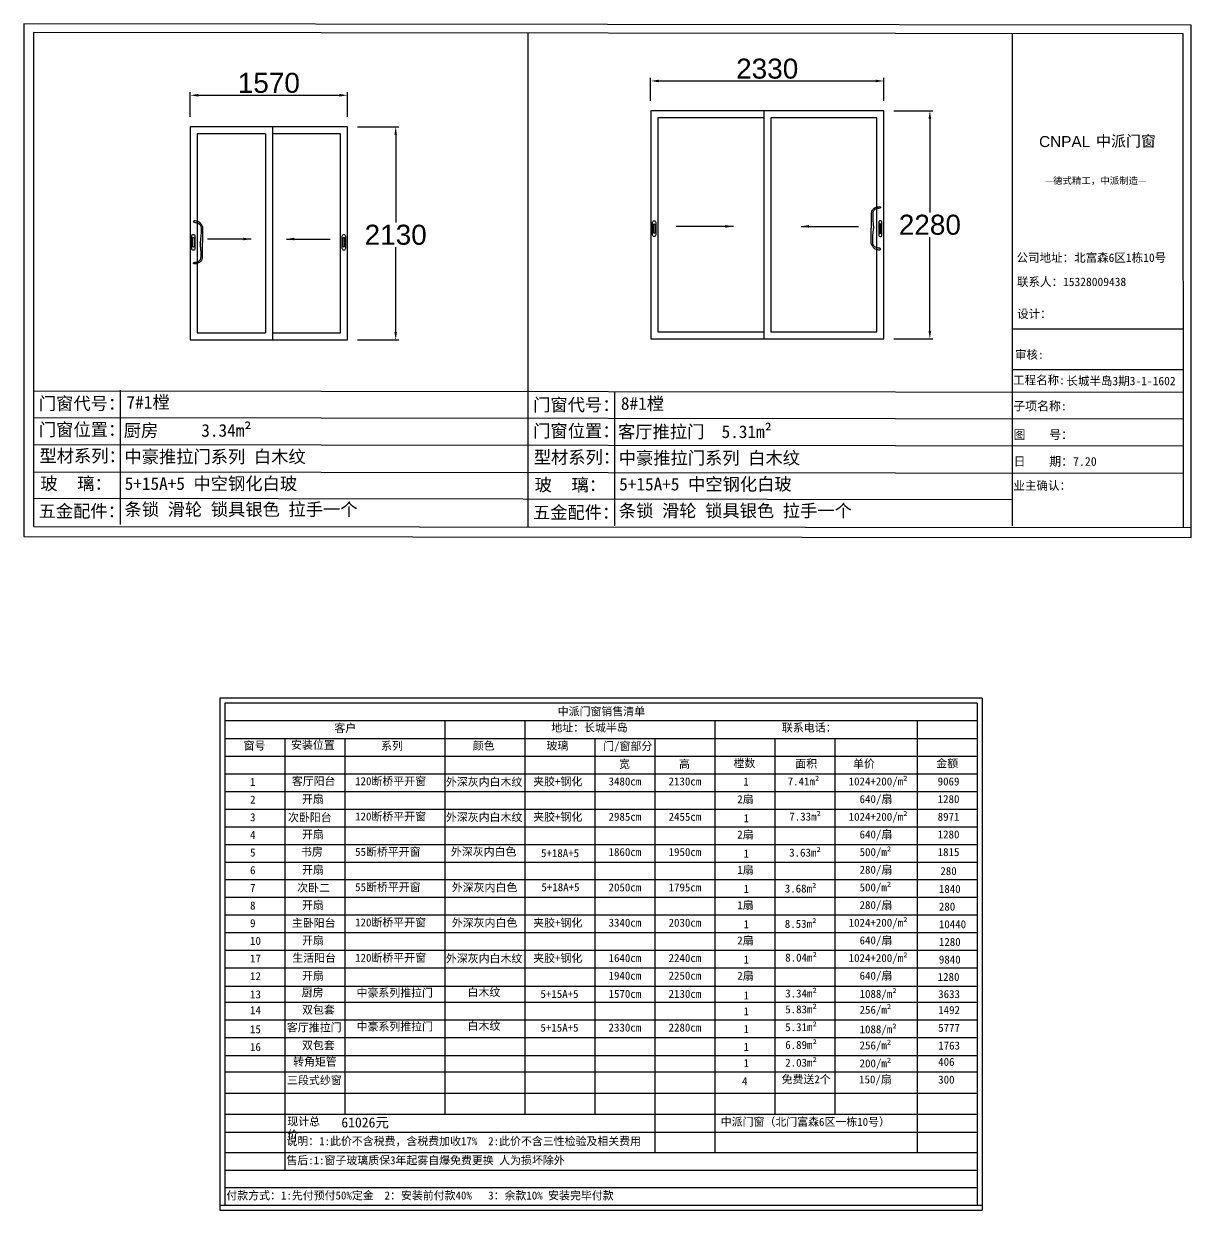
# Model space of a CAD drawing. Header units: inches. Extents: x -138455 to 599497, y -747149 to 13167.
# Drawn here: x 281798 to 293469, y -259828 to -247970 of the extents above; entities that cross this region are included whole.
import ezdxf

# ---------------------------------------------------------------- set-up
doc = ezdxf.new("R2010")
doc.units = ezdxf.units.IN
doc.header["$MEASUREMENT"] = 0
doc.header["$PDMODE"] = 35
doc.header["$PDSIZE"] = -3
doc.layers.add('0 @ 1', color=7, linetype='Continuous')
doc.styles.add('Annotative', font='arialbd.ttf')
doc.styles.add('MtXpl_', font='')
doc.styles.get("Standard").update_dxf_attribs({"font": 'arial.ttf'})
doc.styles.get('MtXpl_').set_extended_font_data('SimSun')
doc.dimstyles.get("Standard").update_dxf_attribs({"dimtxt": 80, "dimasz": 70, "dimexe": 40, "dimexo": 80, "dimgap": 0, "dimtad": 1, "dimtih": 1, "dimtoh": 1, "dimdec": 0, "dimzin": 0, "dimdsep": 46, "dimtxsty": 'Standard', "dimcen": 0.09, "dimadec": 0, "dimazin": 0, "dimtfac": 1, "dimtdec": 0, "dimtofl": 0, "dimtmove": 0, "dimatfit": 3, "dimfxl": 0, "dimtolj": 1, "dimtzin": 0, "dimarcsym": 0})

# ---------------------------------------------------------------- blocks, each defined once
blk = doc.blocks.new('*D945')
at = {"color": 0, "lineweight": -2, "transparency": 16777216}
for p, q in [((283463, -248900), (283463, -248655)), ((285033, -248900), (285033, -248655)), ((283543, -248685), (284953, -248685))]:
    blk.add_line(p, q, dxfattribs=at)
at = {"color": 0, "transparency": 16777216}
for points in [[(283543, -248671), (283543, -248698), (283463, -248685)], [(284953, -248671), (284953, -248698), (285033, -248685)]]:
    blk.add_solid(points, dxfattribs=at)
at = {"layer": 'Defpoints', "color": 0, "transparency": 16777216}
for p in [(285033, -248685), (283463, -249000), (285033, -249000)]:
    blk.add_point(p, dxfattribs=at)
at = {"color": 0, "transparency": 16777216, "insert": (284248, -248562), "char_height": 200, "attachment_point": 5}
blk.add_mtext('\\A1;1570', dxfattribs=at)
blk = doc.blocks.new('*D946')
at = {"color": 0, "lineweight": -2, "transparency": 16777216}
for p, q in [((285133, -249000), (285546, -249000)), ((285516, -249080), (285516, -249958)), ((285516, -251050), (285516, -250202)), ((285133, -251130), (285546, -251130))]:
    blk.add_line(p, q, dxfattribs=at)
at = {"color": 0, "transparency": 16777216}
for points in [[(285503, -249080), (285529, -249080), (285516, -249000)], [(285503, -251050), (285529, -251050), (285516, -251130)]]:
    blk.add_solid(points, dxfattribs=at)
at = {"layer": 'Defpoints', "color": 0, "transparency": 16777216}
for p in [(285033, -249000), (285033, -251130), (285516, -251130)]:
    blk.add_point(p, dxfattribs=at)
at = {"color": 0, "transparency": 16777216, "insert": (285516, -250080), "char_height": 200, "attachment_point": 5}
blk.add_mtext('\\A1;2130', dxfattribs=at)
blk = doc.blocks.new('*D947')
at = {"color": 0, "lineweight": -2, "transparency": 16777216}
for p, q in [((288065, -248740), (288065, -248512)), ((290395, -248740), (290395, -248512)), ((288145, -248542), (290315, -248542))]:
    blk.add_line(p, q, dxfattribs=at)
at = {"color": 0, "transparency": 16777216}
for points in [[(288145, -248529), (288145, -248555), (288065, -248542)], [(290315, -248529), (290315, -248555), (290395, -248542)]]:
    blk.add_solid(points, dxfattribs=at)
at = {"layer": 'Defpoints', "color": 0, "transparency": 16777216}
for p in [(290395, -248542), (288065, -248840), (290395, -248840)]:
    blk.add_point(p, dxfattribs=at)
at = {"color": 0, "transparency": 16777216, "insert": (289230, -248420), "char_height": 200, "attachment_point": 5}
blk.add_mtext('\\A1;2330', dxfattribs=at)
blk = doc.blocks.new('*D948')
at = {"color": 0, "lineweight": -2, "transparency": 16777216}
for p, q in [((290495, -248840), (290886, -248840)), ((290856, -248920), (290856, -249858)), ((290856, -251040), (290856, -250102)), ((290495, -251120), (290886, -251120))]:
    blk.add_line(p, q, dxfattribs=at)
at = {"color": 0, "transparency": 16777216}
for points in [[(290843, -248920), (290869, -248920), (290856, -248840)], [(290843, -251040), (290869, -251040), (290856, -251120)]]:
    blk.add_solid(points, dxfattribs=at)
at = {"layer": 'Defpoints', "color": 0, "transparency": 16777216}
for p in [(290395, -248840), (290395, -251120), (290856, -251120)]:
    blk.add_point(p, dxfattribs=at)
at = {"color": 0, "transparency": 16777216, "insert": (290856, -249980), "char_height": 200, "attachment_point": 5}
blk.add_mtext('\\A1;2280', dxfattribs=at)
blk = doc.blocks.new('123z')
at = {"color": 0}
for points in [[(94078.4, 52755), (94078.4, 52755, 0.414214), (94088.4, 52765), (94088.4, 52845, 0.414214), (94078.4, 52855), (94078.4, 52855, 0.414214), (94068.4, 52845), (94068.4, 52765, 0.414214)], [(94078.4, 52775), (94078.4, 52775, 0.414214), (94083.4, 52780), (94083.4, 52830, 0.414214), (94078.4, 52835), (94078.4, 52835, 0.414214), (94073.4, 52830), (94073.4, 52780, 0.414214)]]:
    blk.add_lwpolyline(points, format="xyb", close=True, dxfattribs=at)
blk = doc.blocks.new('123hhh')
for centre, radius, start, end in [((280706.3, -83231.5), 10, 16.4502, 30.1514), ((280724, -83285), 15, 176.7622, 183.2378), ((280706.3, -83338.5), 10, 329.8486, 343.5498)]:
    blk.add_arc(centre, radius, start, end)
for points, knots in [([(280691.5, -83211), (280688.9, -83210.6), (280685.3, -83210.1), (280685, -83215), (280689.9, -83216.5), (280695.6, -83216.9), (280703.8, -83219.4), (280710.5, -83226.2), (280712.5, -83239.1), (280711.7, -83253.6), (280710.7, -83267.6), (280709.5, -83277.4), (280709.2, -83282.1), (280709.1, -83284.2)], [0, 0, 0, 0, 6.082763, 8.582763, 11.318747, 19.461781, 26.725965, 36.438119, 46.233865, 64.642794, 80.276332, 88.205882, 94.390611, 94.390611, 94.390611, 94.390611]), ([(280714.9, -83226.5), (280712.4, -83222.1), (280706.8, -83213.8), (280697, -83212), (280691.5, -83211)], [0.93741, 0.93741, 0.93741, 0.93741, 13.606526, 29.417915, 29.417915, 29.417915, 29.417915]), ([(280715.8, -83228.7), (280716.2, -83230), (280717.4, -83234.2), (280716.8, -83248.6), (280716.7, -83266), (280716.7, -83280.5), (280716.7, -83285)], [1.197256, 1.197256, 1.197256, 1.197256, 5.358743, 14.155697, 44.084834, 57.684594, 57.684594, 57.684594, 57.684594]), ([(280691.5, -83359), (280688.9, -83359.4), (280685.3, -83359.9), (280685, -83355), (280689.9, -83353.5), (280695.6, -83353.1), (280703.8, -83350.6), (280710.5, -83343.8), (280712.5, -83330.9), (280711.7, -83316.4), (280710.7, -83302.4), (280709.5, -83292.6), (280709.2, -83287.9), (280709.1, -83285.8)], [0, 0, 0, 0, 6.082763, 8.582763, 11.318747, 19.461781, 26.725965, 36.438119, 46.233865, 64.642794, 80.276332, 88.205882, 94.390611, 94.390611, 94.390611, 94.390611]), ([(280715.8, -83341.3), (280716.2, -83340), (280717.4, -83335.8), (280716.8, -83321.4), (280716.7, -83304), (280716.7, -83289.5), (280716.7, -83285)], [1.197256, 1.197256, 1.197256, 1.197256, 5.358743, 14.155697, 44.084834, 57.684594, 57.684594, 57.684594, 57.684594]), ([(280714.9, -83343.5), (280712.4, -83347.9), (280706.8, -83356.2), (280697, -83358), (280691.5, -83359)], [0.93741, 0.93741, 0.93741, 0.93741, 13.606526, 29.417915, 29.417915, 29.417915, 29.417915])]:
    blk.add_open_spline(points, degree=3, knots=knots)

msp = doc.modelspace()

# ---------------------------------------------------------------- linework, layer by layer
for p, q in [((293469.2, -247983.2), (281797.8, -247970)), ((281797.8, -247970), (281797.8, -253095.5)), ((281897.7, -252995.6), (281897.8, -248054.1)), ((281897.8, -248054.1), (293385.3, -248067.2)), ((293469.2, -253105), (293469.2, -247983.2)), ((286839.3, -252995.1), (286839.4, -248067.2)), ((286839.4, -252999.6), (286839.4, -248067.2)), ((291678.7, -248067.2), (291678.6, -252988.1)), ((293385.3, -248067.2), (293387.2, -253004.9)), ((289195.4, -248840), (289195.4, -251120)), ((284283.1, -249000.3), (284283.1, -251130.3)), ((289265.4, -248910), (289265.4, -251050)), ((284213.1, -249070.3), (284213.1, -251060.3)), ((291678.7, -251019.5), (293385.3, -251019.5)), ((291678.6, -251425.9), (293385.2, -251425.9)), ((281897.7, -251638.6), (293385.2, -251651.8)), ((282762.5, -251632), (282762.9, -252973.2)), ((287704.1, -251645.2), (287704.5, -252986.5)), ((281897.7, -251906), (293385.2, -251919.3)), ((281897.7, -252175.4), (293385.2, -252188.6)), ((281897.7, -252446.7), (293385.2, -252460)), ((281897.7, -252711.7), (291678.6, -252724.9)), ((281897.7, -252995.6), (293469.2, -253005)), ((281797.8, -253095.5), (293469.2, -253105)), ((291380.4, -254709.5), (283757.3, -254709.5)), ((283757.3, -254709.5), (283757.3, -259827.7)), ((291330.4, -254759.5), (283807.3, -254759.5)), ((283807.3, -254759.5), (283807.3, -259777.7)), ((291330.4, -254759.5), (291330.4, -259777.7)), ((291380.4, -254709.5), (291380.4, -259827.7)), ((291330.4, -254935.5), (283807.3, -254935.5)), ((286007.3, -254935.5), (286007.3, -256700.2)), ((286807.3, -254935.5), (286807.3, -257229.6)), ((288707.3, -254935.5), (288707.3, -258280.1)), ((290730.4, -254935.5), (290730.4, -256700.2)), ((283807.3, -255112), (291330.4, -255112)), ((284407.3, -255112), (284407.3, -256700.2)), ((285007.3, -255112), (285007.3, -256700.2)), ((287507.3, -255112), (287507.3, -257229.6)), ((288107.3, -255112), (288107.3, -258280.1)), ((289307.3, -255112), (289307.3, -258280.1)), ((289907.3, -255112), (289907.3, -256700.2)), ((283807.3, -255288.4), (291330.4, -255288.4)), ((283807.3, -255464.9), (291330.4, -255464.9)), ((283807.3, -255641.4), (291330.4, -255641.4)), ((283807.3, -255817.8), (291330.4, -255817.8)), ((283807.3, -255994.3), (291330.4, -255994.3)), ((283807.3, -256170.8), (291330.4, -256170.8)), ((283807.3, -256347.3), (291330.4, -256347.3)), ((283807.3, -256523.7), (291330.4, -256523.7)), ((283807.3, -256700.2), (291330.4, -256700.2)), ((284407.3, -256700.2), (284407.3, -257406.1)), ((285007.3, -256700.2), (285007.3, -257229.6)), ((286007.3, -256700.2), (286007.3, -257229.6)), ((289907.3, -256700.2), (289907.3, -258280.1)), ((290730.4, -256700.2), (290730.4, -258280.1)), ((283807.3, -256876.7), (291330.4, -256876.7)), ((283807.3, -257053.1), (291330.4, -257053.1)), ((283807.3, -257229.6), (291330.4, -257229.6)), ((285007.3, -257229.6), (285007.3, -258472.1)), ((286007.3, -257229.6), (286007.3, -258280.1)), ((286807.3, -257229.6), (286807.3, -258280.1)), ((287507.3, -257229.6), (287507.3, -258280.1)), ((283807.3, -257406.1), (291330.4, -257406.1)), ((284407.3, -257406.1), (284407.3, -258280.1)), ((283807.3, -257587.9), (291330.4, -257587.9)), ((283807.3, -257747), (291330.4, -257747)), ((283807.3, -257924.7), (291330.4, -257924.7)), ((283807.3, -258102.3), (291330.4, -258102.3)), ((283807.3, -258280.1), (291330.4, -258280.1)), ((284407.3, -258280.1), (284407.3, -259425.7)), ((286007.3, -258280.1), (286007.3, -258867.9)), ((286807.3, -258280.1), (286807.3, -258867.9)), ((287507.3, -258280.1), (287507.3, -258867.9)), ((288107.3, -258280.1), (288107.3, -259249.7)), ((288707.3, -258280.1), (288707.3, -259249.7)), ((289307.3, -258280.1), (289307.3, -258867.9)), ((289907.3, -258280.1), (289907.3, -258867.9)), ((290730.4, -258280.1), (290730.4, -259249.7)), ((283807.3, -258443.6), (291330.4, -258443.6)), ((285007.3, -258472.1), (285007.3, -258867.9)), ((283807.3, -258658.2), (291330.4, -258658.2)), ((283807.3, -258867.9), (291330.4, -258867.9)), ((283807.3, -259048.8), (291330.4, -259048.8)), ((283807.3, -259249.7), (291330.4, -259249.7)), ((283807.3, -259425.7), (291330.4, -259425.7)), ((283807.3, -259601.7), (291330.4, -259601.7)), ((283757.3, -259777.7), (291380.4, -259777.7)), ((283757.3, -259827.7), (291380.4, -259827.7))]:
    msp.add_line(p, q)
for points in [[(288065.4, -251120), (290395.4, -251120), (290395.4, -248840), (288065.4, -248840)], [(283463.1, -251130.3), (285033.1, -251130.3), (285033.1, -249000.3), (283463.1, -249000.3)]]:
    msp.add_lwpolyline(points, close=True)
for points in [[(289195.4, -248910), (288135.4, -248910), (288135.4, -251050), (289195.4, -251050)], [(289265.4, -251050), (290325.4, -251050), (290325.4, -248910), (289265.4, -248910)], [(284213.1, -249070.3), (283533.1, -249070.3), (283533.1, -251060.3), (284213.1, -251060.3)], [(284283.1, -251060.3), (284963.1, -251060.3), (284963.1, -249070.3), (284283.1, -249070.3)]]:
    msp.add_lwpolyline(points)

# ---------------------------------------------------------------- block references
for name, p, xscale, yscale, zscale in [('123hhh', (1104990.9, -8296.6), -2.902285752774178, 2.902285752774178, 2.902285752774178), ('123hhh', (-531135.2, -8438.4), 2.902285752774178, 2.902285752774178, 2.902285752774178), ('123z', (142438, -333045.2), 1.572335281298116, 1.572335281298116, 1.572335281298116)]:
    msp.add_blockref(name, p, dxfattribs=dict(xscale=xscale, yscale=yscale, zscale=zscale))
at = {"xscale": -1.572335281298116, "yscale": 1.572335281298116, "zscale": 1.572335281298116, "rotation": 359.999999999987}
for p in [(436022.9, -333045.2), (431416.9, -333181.6), (432920.6, -333181.6)]:
    msp.add_blockref('123z', p, dxfattribs=at)

# ---------------------------------------------------------------- texts
msp.add_text('CNPAL', height=109.66).set_placement((291948, -249202.5))
at = {"style": 'MtXpl_'}
for s, height, p in [('中派门窗', 109.66, (292517.4, -249197.9)), ('—德式精工，中派制造—', 67.485, (292005.4, -249572.1)), ('公司地址：北富森6区1栋10号', 84.356, (291722.6, -250350.3)), ('联系人：15328009438', 84.356, (291727.2, -250591.5)), ('设计：', 84.36, (291727.3, -250911.6)), ('审核:', 84.36, (291706.6, -251318.7)), ('工程名称:', 84.36, (291688.2, -251574)), ('长城半岛3期3-1-1602', 84.356, (292220.8, -251582.3)), ('子项名称:', 87.17, (291690.3, -251834.6)), ('图    号：', 87.17, (291692.8, -252120.5)), ('日    期：7.20', 87.169, (291693.1, -252387.6)), ('业主确认：', 84.36, (291691.8, -252628))]:
    msp.add_text(s, height=height, dxfattribs=at).set_placement(p)
at = {"layer": '0 @ 1', "style": 'Annotative'}
for s, p in [('门窗代号：', (281949.4, -251828.1)), ('门窗代号：', (286891, -251841.4)), ('门窗位置：', (281949.4, -252088.8)), ('门窗位置：', (286891, -252102)), ('型材系列：', (281954.7, -252352.1)), ('型材系列：', (286896.3, -252365.4)), ('玻    璃：', (281963.6, -252628.2)), ('玻    璃：', (286905.2, -252641.5)), ('五金配件：', (281946.3, -252903.3)), ('五金配件：', (286887.9, -252916.6))]:
    msp.add_text(s, height=126.53, dxfattribs=at).set_placement(p)
at = {"layer": '0 @ 1', "attachment_point": 1, "style": 'Annotative'}
for s, width, insert, char_height in [('{\\fSimSun|b1|i0|c134|p2;7#1樘}', 4396.385, (282825.6, -251688.7), 126.534), ('{\\fSimSun|b1|i0|c134|p2;8#1樘}', 4396.385, (287767.2, -251701.9), 126.534), ('{\\fSimSun|b1|i0|c134|p2;厨房     3.34m²}', 4396.385, (282797.3, -251970.6), 126.534), ('{\\fSimSun|b1|i0|c134|p2;客厅推拉门  5.31m²}', 4396.385, (287738.9, -251983.8), 126.534), ('{\\fSimSun|b1|i0|c134|p2;中豪推拉门系列 白木纹}', 4396.385, (282804.6, -252233.3), 126.534), ('{\\fSimSun|b1|i0|c134|p2;中豪推拉门系列 白木纹}', 4396.385, (287746.2, -252246.5), 126.534), ('{\\fSimSun|b1|i0|c134|p2;5+15A+5 中空钢化白玻 }', 6587.2, (282806.8, -252502.3), 126.534), ('{\\fSimSun|b1|i0|c134|p2;5+15A+5 中空钢化白玻 }', 6587.2, (287750.3, -252508), 126.534), ('{\\fSimSun|b1|i0|c134|p2;条锁 滑轮 锁具银色 拉手一个}', 5156.596, (282805.5, -252760.1), 126.534), ('{\\fSimSun|b1|i0|c134|p2;条锁 滑轮 锁具银色 拉手一个}', 5156.596, (287747.1, -252773.4), 126.534), ('{\\fSimSun|b1|i0|c134|p2;中派门窗销售清单}', 1381.442, (287136, -254802.1), 80), ('{\\fSimSun|b1|i0|c134|p2;客户}', 485.592, (284903.5, -254968.8), 80), ('{\\fSimSun|b1|i0|c134|p2;地址：长城半岛}', 1564.514, (287071.8, -254964.5), 80), ('{\\fSimSun|b1|i0|c134|p2;联系电话：}', 603.897, (289377.4, -254964.8), 80), ('{\\fSimSun|b1|i0|c134|p2;窗号}', 485.592, (283996, -255144.5), 80), ('{\\fSimSun|b1|i0|c134|p2;安装位置}', 485.592, (284469.9, -255137.4), 80), ('{\\fSimSun|b1|i0|c134|p2;系列}', 485.592, (285370.7, -255146.7), 80), ('{\\fSimSun|b1|i0|c134|p2;颜色}', 485.592, (286286.7, -255144.8), 80), ('{\\fSimSun|b1|i0|c134|p2;玻璃}', 485.592, (287024.1, -255144.8), 80), ('{\\fSimSun|b1|i0|c134|p2;门/窗部分}', 603.897, (287590.5, -255148.7), 80), ('{\\fSimSun|b1|i0|c134|p2;宽}', 603.897, (287748.9, -255327.5), 80), ('{\\fSimSun|b1|i0|c134|p2;高}', 603.897, (288348.9, -255327.5), 80), ('{\\fSimSun|b1|i0|c134|p2;樘数}', 603.897, (288892.2, -255320.4), 80), ('{\\fSimSun|b1|i0|c134|p2;面积}', 603.897, (289510.7, -255324.3), 80), ('{\\fSimSun|b1|i0|c134|p2;单价}', 603.897, (290088.4, -255324.3), 80), ('{\\fSimSun|b1|i0|c134|p2;金额}', 603.897, (290920.2, -255321.5), 80), ('{\\fSimSun|b1|i0|c134|p2;1}', 485.592, (284060.4, -255506.8), 80), ('{\\fSimSun|b1|i0|c134|p2;客厅阳台}', 921.091, (284477.5, -255499.2), 80), ('{\\fSimSun|b1|i0|c134|p2;120断桥平开窗}', 921.091, (285110.6, -255499.6), 80), ('{\\fSimSun|b1|i0|c134|p2;外深灰内白木纹}', 840.838, (286018.2, -255506.8), 80), ('{\\fSimSun|b1|i0|c134|p2;夹胶+钢化}', 753.781, (286890.8, -255502.9), 80), ('{\\fSimSun|b1|i0|c134|p2;3480cm}', 753.781, (287644.2, -255502.1), 80), ('{\\fSimSun|b1|i0|c134|p2;2130cm}', 753.781, (288244.2, -255502.1), 80), ('{\\fSimSun|b1|i0|c134|p2;1}', 753.781, (288989.7, -255503.4), 80), ('{\\fSimSun|b1|i0|c134|p2;7.41m²}', 753.781, (289434.5, -255502.1), 80), ('{\\fSimSun|b1|i0|c134|p2;1024+200/m²}', 753.781, (290044.2, -255502.1), 80), ('{\\fSimSun|b1|i0|c134|p2;9069}', 753.781, (290934.1, -255502.1), 80), ('{\\fSimSun|b1|i0|c134|p2;2}', 485.592, (284060.4, -255683.3), 80), ('{\\fSimSun|b1|i0|c134|p2;开扇}', 753.781, (284579.8, -255678.7), 80), ('{\\fSimSun|b1|i0|c134|p2;2扇}', 753.781, (288930.6, -255679.8), 80), ('{\\fSimSun|b1|i0|c134|p2;640/扇}', 753.781, (290153.5, -255678.5), 80), ('{\\fSimSun|b1|i0|c134|p2;1280}', 753.781, (290934.1, -255678.5), 80), ('{\\fSimSun|b1|i0|c134|p2;3}', 485.592, (284060.4, -255859.8), 80), ('{\\fSimSun|b1|i0|c134|p2;次卧阳台}', 921.091, (284439.6, -255861.8), 80), ('{\\fSimSun|b1|i0|c134|p2;120断桥平开窗}', 921.091, (285110.6, -255852.5), 80), ('{\\fSimSun|b1|i0|c134|p2;外深灰内白木纹}', 840.838, (286018.2, -255859.8), 80), ('{\\fSimSun|b1|i0|c134|p2;夹胶+钢化}', 753.781, (286890.8, -255855.8), 80), ('{\\fSimSun|b1|i0|c134|p2;2985cm}', 753.781, (287644.2, -255855), 80), ('{\\fSimSun|b1|i0|c134|p2;2455cm}', 753.781, (288244.2, -255855), 80), ('{\\fSimSun|b1|i0|c134|p2;1}', 753.781, (288992.9, -255869.9), 80), ('{\\fSimSun|b1|i0|c134|p2;7.33m²}', 753.781, (289451.1, -255853.5), 80), ('{\\fSimSun|b1|i0|c134|p2;1024+200/m²}', 753.781, (290044.2, -255855), 80), ('{\\fSimSun|b1|i0|c134|p2;8971}', 753.781, (290934.1, -255855), 80), ('{\\fSimSun|b1|i0|c134|p2;4}', 485.592, (284060.4, -256036.2), 80), ('{\\fSimSun|b1|i0|c134|p2;开扇}', 753.781, (284579.8, -256031.6), 80), ('{\\fSimSun|b1|i0|c134|p2;2扇}', 753.781, (288930.6, -256032.8), 80), ('{\\fSimSun|b1|i0|c134|p2;640/扇}', 753.781, (290153.5, -256031.5), 80), ('{\\fSimSun|b1|i0|c134|p2;1280}', 753.781, (290934.1, -256031.5), 80), ('{\\fSimSun|b1|i0|c134|p2;5}', 485.592, (284060.4, -256212.7), 80), ('{\\fSimSun|b1|i0|c134|p2;书房}', 921.091, (284569.7, -256204.9), 80), ('{\\fSimSun|b1|i0|c134|p2;55断桥平开窗}', 921.091, (285110.6, -256205.5), 80), ('{\\fSimSun|b1|i0|c134|p2;外深灰内白色}', 840.838, (286068.4, -256203.6), 80), ('{\\fSimSun|b1|i0|c134|p2;5+18A+5}', 753.781, (286968.9, -256218.4), 80), ('{\\fSimSun|b1|i0|c134|p2;1860cm}', 753.781, (287644.2, -256207.9), 80), ('{\\fSimSun|b1|i0|c134|p2;1950cm}', 753.781, (288244.2, -256207.9), 80), ('{\\fSimSun|b1|i0|c134|p2;1}', 753.781, (288992.9, -256222.9), 80), ('{\\fSimSun|b1|i0|c134|p2;3.63m²}', 753.781, (289449.7, -256213.7), 80), ('{\\fSimSun|b1|i0|c134|p2;500/m²}', 753.781, (290153.5, -256207.9), 80), ('{\\fSimSun|b1|i0|c134|p2;1815}', 753.781, (290934.1, -256207.9), 80), ('{\\fSimSun|b1|i0|c134|p2;6}', 485.592, (284060.4, -256389.2), 80), ('{\\fSimSun|b1|i0|c134|p2;开扇}', 753.781, (284579.8, -256384.6), 80), ('{\\fSimSun|b1|i0|c134|p2;1扇}', 753.781, (288930.6, -256385.7), 80), ('{\\fSimSun|b1|i0|c134|p2;280/扇}', 753.781, (290153.5, -256384.4), 80), ('{\\fSimSun|b1|i0|c134|p2;280}', 753.781, (290961, -256397.8), 80), ('{\\fSimSun|b1|i0|c134|p2;7}', 485.592, (284060.4, -256565.7), 80), ('{\\fSimSun|b1|i0|c134|p2;次卧二}', 921.091, (284531, -256565.1), 80), ('{\\fSimSun|b1|i0|c134|p2;55断桥平开窗}', 921.091, (285110.6, -256558.4), 80), ('{\\fSimSun|b1|i0|c134|p2;外深灰内白色}', 840.838, (286077.5, -256561.1), 80), ('{\\fSimSun|b1|i0|c134|p2;5+18A+5}', 753.781, (286973, -256559), 80), ('{\\fSimSun|b1|i0|c134|p2;2050cm}', 753.781, (287644.2, -256560.9), 80), ('{\\fSimSun|b1|i0|c134|p2;1795cm}', 753.781, (288244.2, -256560.9), 80), ('{\\fSimSun|b1|i0|c134|p2;1}', 753.781, (288992.9, -256575.8), 80), ('{\\fSimSun|b1|i0|c134|p2;3.68m²}', 753.781, (289406, -256572.2), 80), ('{\\fSimSun|b1|i0|c134|p2;500/m²}', 753.781, (290153.5, -256560.9), 80), ('{\\fSimSun|b1|i0|c134|p2;1840}', 753.781, (290946.3, -256576.4), 80), ('{\\fSimSun|b1|i0|c134|p2;8}', 485.592, (284060.4, -256742.1), 80), ('{\\fSimSun|b1|i0|c134|p2;开扇}', 753.781, (284579.8, -256737.5), 80), ('{\\fSimSun|b1|i0|c134|p2;1扇}', 753.781, (288930.6, -256738.6), 80), ('{\\fSimSun|b1|i0|c134|p2;280/扇}', 753.781, (290153.5, -256737.3), 80), ('{\\fSimSun|b1|i0|c134|p2;280}', 753.781, (290946.3, -256752.8), 80), ('{\\fSimSun|b1|i0|c134|p2;9}', 485.592, (284060.4, -256918.6), 80), ('{\\fSimSun|b1|i0|c134|p2;主卧阳台}', 921.091, (284478.1, -256916.4), 80), ('{\\fSimSun|b1|i0|c134|p2;120断桥平开窗}', 921.091, (285110.6, -256911.3), 80), ('{\\fSimSun|b1|i0|c134|p2;外深灰内白色}', 840.838, (286077.5, -256914.1), 80), ('{\\fSimSun|b1|i0|c134|p2;夹胶+钢化}', 753.781, (286890.8, -256914.7), 80), ('{\\fSimSun|b1|i0|c134|p2;3340cm}', 753.781, (287644.2, -256913.8), 80), ('{\\fSimSun|b1|i0|c134|p2;2030cm}', 753.781, (288244.2, -256913.8), 80), ('{\\fSimSun|b1|i0|c134|p2;1}', 753.781, (288992.9, -256928.8), 80), ('{\\fSimSun|b1|i0|c134|p2;8.53m²}', 753.781, (289406, -256925.1), 80), ('{\\fSimSun|b1|i0|c134|p2;1024+200/m²}', 753.781, (290044.2, -256913.8), 80), ('{\\fSimSun|b1|i0|c134|p2;10440}', 753.781, (290946.3, -256929.3), 80), ('{\\fSimSun|b1|i0|c134|p2;10}', 485.592, (284060.4, -257095.1), 80), ('{\\fSimSun|b1|i0|c134|p2;开扇}', 753.781, (284579.8, -257090.4), 80), ('{\\fSimSun|b1|i0|c134|p2;2扇}', 753.781, (288930.6, -257091.6), 80), ('{\\fSimSun|b1|i0|c134|p2;640/扇}', 753.781, (290153.5, -257090.3), 80), ('{\\fSimSun|b1|i0|c134|p2;1280}', 753.781, (290946.3, -257105.8), 80), ('{\\fSimSun|b1|i0|c134|p2;17}', 485.592, (284060.4, -257271.5), 80), ('{\\fSimSun|b1|i0|c134|p2;生活阳台}', 921.091, (284482.9, -257265.7), 80), ('{\\fSimSun|b1|i0|c134|p2;120断桥平开窗}', 921.091, (285110.6, -257264.3), 80), ('{\\fSimSun|b1|i0|c134|p2;外深灰内白木纹}', 840.838, (286018.2, -257271.5), 80), ('{\\fSimSun|b1|i0|c134|p2;夹胶+钢化}', 753.781, (286890.8, -257267.6), 80), ('{\\fSimSun|b1|i0|c134|p2;1640cm}', 753.781, (287644.2, -257266.8), 80), ('{\\fSimSun|b1|i0|c134|p2;2240cm}', 753.781, (288244.2, -257266.8), 80), ('{\\fSimSun|b1|i0|c134|p2;1}', 753.781, (288992.9, -257281.7), 80), ('{\\fSimSun|b1|i0|c134|p2;8.04m²}', 753.781, (289410.2, -257262.4), 80), ('{\\fSimSun|b1|i0|c134|p2;1024+200/m²}', 753.781, (290044.2, -257266.8), 80), ('{\\fSimSun|b1|i0|c134|p2;9840}', 753.781, (290946.3, -257282.2), 80), ('{\\fSimSun|b1|i0|c134|p2;12}', 485.592, (284060.4, -257448), 80), ('{\\fSimSun|b1|i0|c134|p2;开扇}', 753.781, (284579.8, -257443.4), 80), ('{\\fSimSun|b1|i0|c134|p2;1940cm}', 753.781, (287644.2, -257443.2), 80), ('{\\fSimSun|b1|i0|c134|p2;2250cm}', 753.781, (288244.2, -257443.2), 80), ('{\\fSimSun|b1|i0|c134|p2;2扇}', 753.781, (288930.6, -257444.5), 80), ('{\\fSimSun|b1|i0|c134|p2;640/扇}', 753.781, (290153.5, -257443.2), 80), ('{\\fSimSun|b1|i0|c134|p2;1280}', 753.781, (290934.1, -257456.2), 80), ('{\\fSimSun|b1|i0|c134|p2;13}', 485.592, (284060.4, -257629.8), 80), ('{\\fSimSun|b1|i0|c134|p2;厨房}', 921.091, (284576.7, -257611.9), 80), ('{\\fSimSun|b1|i0|c134|p2;中豪系列推拉门}', 921.091, (285124.8, -257613.7), 80), ('{\\fSimSun|b1|i0|c134|p2;白木纹}', 840.838, (286234.9, -257608.9), 80), ('{\\fSimSun|b1|i0|c134|p2;5+15A+5}', 753.781, (286963.2, -257625.8), 80), ('{\\fSimSun|b1|i0|c134|p2;1570cm}', 753.781, (287644.2, -257625), 80), ('{\\fSimSun|b1|i0|c134|p2;2130cm}', 753.781, (288244.2, -257625), 80), ('{\\fSimSun|b1|i0|c134|p2;1}', 753.781, (288992.9, -257640), 80), ('{\\fSimSun|b1|i0|c134|p2;3.34m²}', 753.781, (289410.2, -257620.6), 80), ('{\\fSimSun|b1|i0|c134|p2;1088/m²}', 753.781, (290153.5, -257625), 80), ('{\\fSimSun|b1|i0|c134|p2;3633}', 753.781, (290939.4, -257627.3), 80), ('{\\fSimSun|b1|i0|c134|p2;双包套}', 753.781, (284579.8, -257784.3), 80), ('{\\fSimSun|b1|i0|c134|p2;5.83m²}', 753.781, (289410.2, -257779.8), 80), ('{\\fSimSun|b1|i0|c134|p2;256/m²}', 753.781, (290153.5, -257784.2), 80), ('{\\fSimSun|b1|i0|c134|p2;14}', 485.592, (284060.4, -257788.9), 80), ('{\\fSimSun|b1|i0|c134|p2;1}', 753.781, (288992.9, -257799.1), 80), ('{\\fSimSun|b1|i0|c134|p2;1492}', 753.781, (290939.4, -257786.5), 80), ('{\\fSimSun|b1|i0|c134|p2;15}', 485.592, (284059.6, -257978.5), 80), ('{\\fSimSun|b1|i0|c134|p2;客厅推拉门}', 921.091, (284428.6, -257960.4), 80), ('{\\fSimSun|b1|i0|c134|p2;中豪系列推拉门}', 921.091, (285125.9, -257951.8), 80), ('{\\fSimSun|b1|i0|c134|p2;白木纹}', 840.838, (286234.9, -257945.7), 80), ('{\\fSimSun|b1|i0|c134|p2;5+15A+5}', 753.781, (286963.2, -257962.6), 80), ('{\\fSimSun|b1|i0|c134|p2;2330cm}', 753.781, (287644.2, -257961.8), 80), ('{\\fSimSun|b1|i0|c134|p2;2280cm}', 753.781, (288244.2, -257961.8), 80), ('{\\fSimSun|b1|i0|c134|p2;1}', 753.781, (288992.9, -257976.7), 80), ('{\\fSimSun|b1|i0|c134|p2;5.31m²}', 753.781, (289410.2, -257957.4), 80), ('{\\fSimSun|b1|i0|c134|p2;1088/m²}', 753.781, (290153.5, -257979.1), 80), ('{\\fSimSun|b1|i0|c134|p2;5777}', 753.781, (290939.4, -257964.1), 80), ('{\\fSimSun|b1|i0|c134|p2;双包套}', 753.781, (284579.8, -258139.6), 80), ('{\\fSimSun|b1|i0|c134|p2;6.89m²}', 753.781, (289410.2, -258135.1), 80), ('{\\fSimSun|b1|i0|c134|p2;256/m²}', 753.781, (290153.5, -258139.5), 80), ('{\\fSimSun|b1|i0|c134|p2;16}', 485.592, (284059.6, -258156.1), 80), ('{\\fSimSun|b1|i0|c134|p2;1}', 753.781, (288992.9, -258154.4), 80), ('{\\fSimSun|b1|i0|c134|p2;1763}', 753.781, (290939.4, -258141.8), 80), ('{\\fSimSun|b1|i0|c134|p2;转角矩管}', 921.091, (284490.1, -258303.9), 80), ('{\\fSimSun|b1|i0|c134|p2;1}', 753.781, (288992.9, -258317.1), 80), ('{\\fSimSun|b1|i0|c134|p2;2.03m²}', 753.781, (289410.2, -258312.9), 80), ('{\\fSimSun|b1|i0|c134|p2;200/m²}', 753.781, (290153.5, -258319.5), 80), ('{\\fSimSun|b1|i0|c134|p2;406}', 753.781, (290939.4, -258304.5), 80), ('{\\fSimSun|b1|i0|c134|p2;三段式纱窗}', 921.091, (284430.8, -258488.2), 80), ('{\\fSimSun|b1|i0|c134|p2;免费送2个}', 753.781, (289373.9, -258478.7), 80), ('{\\fSimSun|b1|i0|c134|p2;150/扇}', 753.781, (290148.5, -258479.8), 80), ('{\\fSimSun|b1|i0|c134|p2;300}', 753.781, (290939.4, -258482.1), 80), ('{\\fSimSun|b1|i0|c134|p2;4}', 753.781, (288978.5, -258497.5), 80), ('{\\fSimSun|b1|i0|c134|p2;现计总价：}', 485.592, (284432.3, -258899.8), 80), ('{\\fSimSun|b1|i0|c134|p2;61026元 }', 2644.65, (284973.2, -258900.1), 100), ('{\\fSimSun|b1|i0|c134|p2;中派门窗（北门富森6区一栋10号）}', 1756.126, (288765.9, -258904.2), 80), ('{\\fSimSun|b1|i0|c134|p2;说明：1:此价不含税费，含税费加收17%  2:此价不含三性检验及相关费用}', 3920.385, (284423.6, -259097.2), 80), ('{\\fSimSun|b1|i0|c134|p2;售后:1:窗子玻璃质保3年起雾自爆免费更换 人为损坏除外  }', 6510.182, (284423.6, -259288.1), 80), ('{\\fSimSun|b1|i0|c134|p2;付款方式：1:先付预付50%定金  2：安装前付款40%   3：余款10% 安装完毕付款}', 6510.182, (283823.6, -259640.1), 80)]:
    msp.add_mtext_dynamic_manual_height_columns(s, width=width, gutter_width=903.5, heights=[0], dxfattribs=dict(at, insert=insert, char_height=char_height))

# ---------------------------------------------------------------- dimensions: what is measured, and where the dimension line sits
for base, p1, p2, picture, middle in [((290395.4, -248542.1), (288065.4, -248840), (290395.4, -248840), '*D947', (289230.4, -248419.9)), ((285033.1, -248684.6), (283463.1, -249000.3), (285033.1, -249000.3), '*D945', (284248.1, -248562.5))]:
    dim = msp.add_linear_dim(base=base, p1=p1, p2=p2, dimstyle='Standard', override={"dimtxt": 200, "dimasz": 80, "dimexe": 30, "dimexo": 100, "dimgap": 20})
    dim.commit()
    dim.dimension.update_dxf_attribs({"geometry": picture, "text_midpoint": middle})
dim = msp.add_linear_dim(base=(290856, -251120), p1=(290395.4, -248840), p2=(290395.4, -251120), angle=90, dimstyle='Standard', override={"dimtxt": 200, "dimasz": 80, "dimexe": 30, "dimexo": 100, "dimgap": 20})
dim.commit()
dim.dimension.update_dxf_attribs({"geometry": '*D948', "text_midpoint": (290856, -249980)})
dim = msp.add_linear_dim(base=(285516.2, -251130.3), p1=(285033.1, -249000.3), p2=(285033.1, -251130.3), angle=90, dimstyle='Standard', override={"dimtxt": 200, "dimasz": 80, "dimexe": 30, "dimexo": 100, "dimgap": 20})
dim.commit()
dim.dimension.update_dxf_attribs({"geometry": '*D946', "text_midpoint": (285516.2, -250080.3), "dimtype": 160})

# ---------------------------------------------------------------- leaders
for points in [[(288892.5, -249995), (288319.8, -249995)], [(289568.3, -249995), (290141, -249995)], [(284072.8, -250121.6), (283636, -250121.6)], [(284423.5, -250121.6), (284860.3, -250121.6)]]:
    msp.add_leader(points, dimstyle='Standard', override={"dimtxt": 200, "dimasz": 80, "dimexe": 30, "dimexo": 100, "dimgap": 20, "dimtad": 0})

doc.saveas('drawing.dxf')
